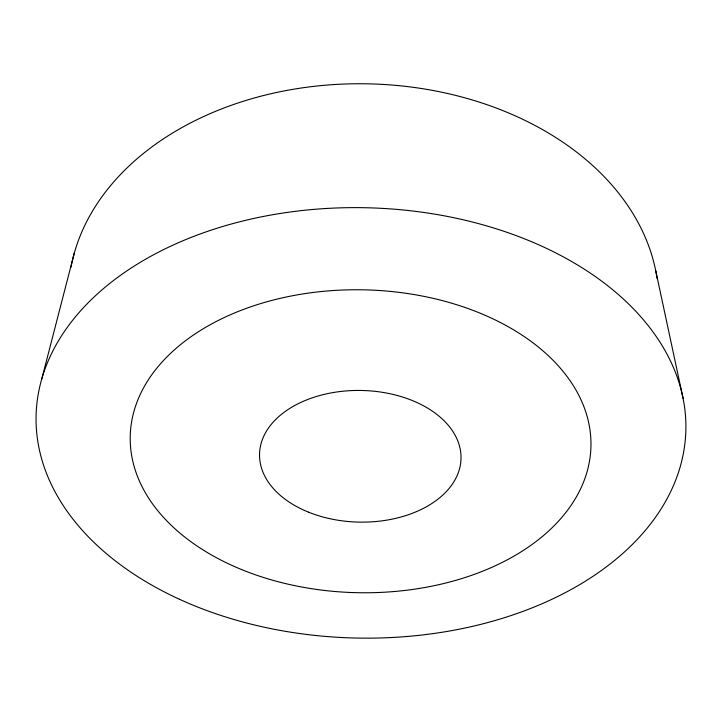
<?xml version="1.0" encoding="UTF-8"?>
<svg xmlns="http://www.w3.org/2000/svg" width="722" height="722" viewBox="0 0 722 722"><rect width="100%" height="100%" fill="white"/><g stroke="black" fill="none" stroke-linecap="round" stroke-linejoin="round"><path stroke-width="1.08" d="M41.705 379.194L74.357 252.871M655.756 270.822L683.093 398.436M70.973 267.239A295.343 215.445 1.2 0 1 367.471 83.824A295.343 215.445 1.2 0 1 657.119 278.629M308.574 512.178A100.755 65.828 1.2 0 0 461.015 458.506A100.755 65.828 1.2 0 0 311.254 398.183A100.755 65.828 1.2 0 0 308.574 512.178M179.444 599.26A324.963 215.201 1.2 0 0 685.124 441.593A324.963 215.201 1.2 0 0 218.378 227.818A324.963 215.201 1.2 0 0 179.444 599.26M241.644 569.577A230.408 151.458 1.2 0 0 590.93 446.882A230.408 151.458 1.2 0 0 249.216 307.337A230.408 151.458 1.2 0 0 241.644 569.577"/></g></svg>
